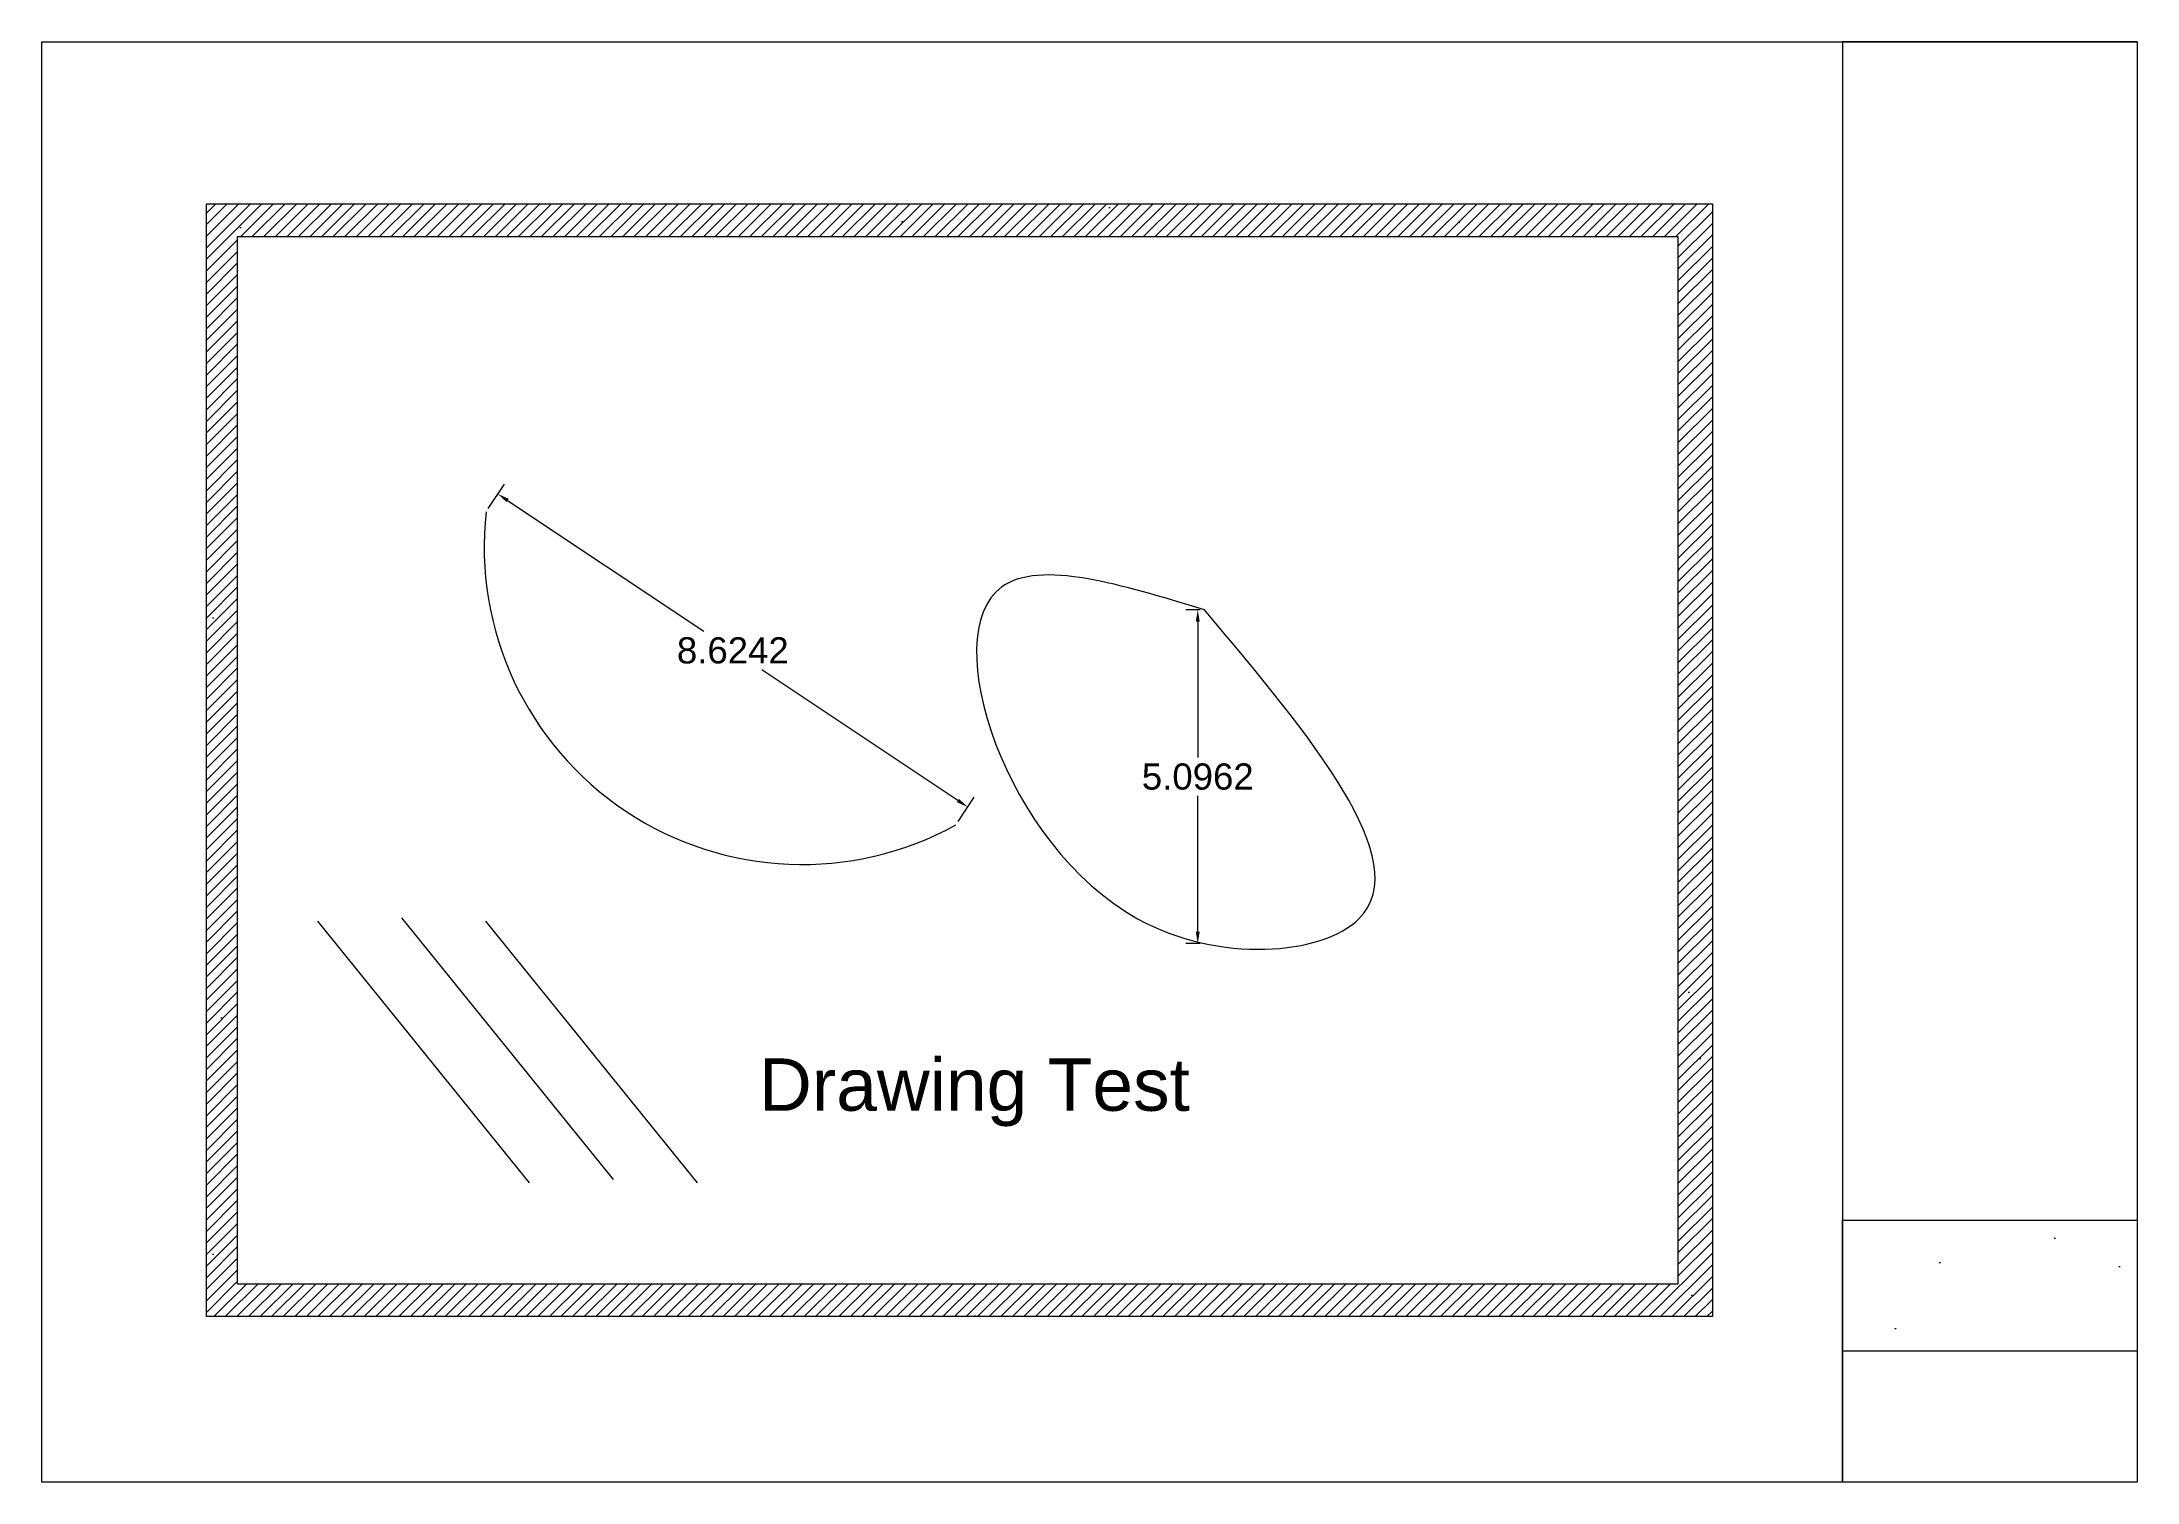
# Model space of a CAD drawing. Header units: inches. Extents: x 0 to 32, y 0.5 to 22.5.
import ezdxf

# ---------------------------------------------------------------- set-up
doc = ezdxf.new("R2010")
doc.units = ezdxf.units.IN
doc.header["$MEASUREMENT"] = 0
doc.layers.add('drawing', color=7, linetype='Continuous')
doc.layers.add('text', color=7, linetype='Continuous')
doc.styles.get("Standard").update_dxf_attribs({"font": 'Arial.ttf'})
doc.dimstyles.get("Standard").update_dxf_attribs({"dimtxt": 0.18, "dimasz": 0.18, "dimexe": 0.18, "dimexo": 0.0625, "dimgap": 0.09, "dimtad": 0, "dimtih": 1, "dimtoh": 1, "dimdec": 4, "dimzin": 0, "dimdsep": 46, "dimtxsty": 'Standard', "dimcen": 0.09, "dimadec": 0, "dimazin": 0, "dimtfac": 1, "dimtdec": 4, "dimtofl": 0, "dimtmove": 0, "dimatfit": 3, "dimfxl": 1, "dimtolj": 1, "dimtzin": 0, "dimarcsym": 0})

# ---------------------------------------------------------------- blocks, each defined once
blk = doc.blocks.new('*D13')
at = {"layer": 'Defpoints', "color": 0, "transparency": 16777216}
for p in [(6.802, 15.292), (14.159, 10.781), (13.978, 10.509)]:
    blk.add_point(p, dxfattribs=at)
at = {"layer": 'text', "color": 0, "lineweight": -2, "transparency": 16777216}
for p, q in [((6.836, 15.344), (7.082, 15.713)), ((7.132, 15.464), (10.129, 13.466)), ((14.009, 10.881), (11.012, 12.878)), ((14.013, 10.561), (14.259, 10.931))]:
    blk.add_line(p, q, dxfattribs=at)
at = {"layer": 'text', "color": 0, "transparency": 16777216}
for points in [[(7.149, 15.489), (7.116, 15.439), (6.982, 15.563)], [(14.026, 10.906), (13.993, 10.856), (14.159, 10.781)]]:
    blk.add_solid(points, dxfattribs=at)
at = {"layer": 'text', "color": 0, "transparency": 16777216, "insert": (10.571, 13.172), "char_height": 0.18, "attachment_point": 5}
blk.add_mtext('\\A1;{\\H2.22222x;8.6242}', dxfattribs=at)
blk = doc.blocks.new('*D14')
at = {"layer": 'Defpoints', "color": 0, "transparency": 16777216}
for p in [(17.774, 13.793), (17.672, 8.697), (17.774, 8.697)]:
    blk.add_point(p, dxfattribs=at)
at = {"layer": 'text', "color": 0, "lineweight": -2, "transparency": 16777216}
for p, q in [((17.711, 13.793), (17.492, 13.793)), ((17.672, 13.613), (17.672, 11.54)), ((17.672, 8.877), (17.672, 10.951)), ((17.711, 8.697), (17.492, 8.697))]:
    blk.add_line(p, q, dxfattribs=at)
at = {"layer": 'text', "color": 0, "transparency": 16777216}
for points in [[(17.642, 13.613), (17.702, 13.613), (17.672, 13.793)], [(17.642, 8.877), (17.702, 8.877), (17.672, 8.697)]]:
    blk.add_solid(points, dxfattribs=at)
at = {"layer": 'text', "color": 0, "transparency": 16777216, "insert": (17.672, 11.245), "char_height": 0.18, "attachment_point": 5}
blk.add_mtext('\\A1;{\\H2.22222x;5.0962}', dxfattribs=at)

msp = doc.modelspace()

# ---------------------------------------------------------------- hatches: boundary and pattern name
at = {"layer": 'drawing'}
h = msp.add_hatch(dxfattribs=at)
h.set_pattern_fill('AR-CONC', color=256)
h.paths.add_polyline_path([(25.53118, 19.99665), (2.53118, 19.99665), (2.53118, 2.99665), (25.53118, 2.99665)])
h.paths.add_polyline_path([(3.00659, 19.49508), (25.00659, 19.49508), (25.00659, 3.49508), (3.00659, 3.49508)], flags=16)
h = msp.add_hatch(dxfattribs=at)
h.set_pattern_fill('AR-CONC', color=256)
h.paths.add_polyline_path([(25.53118, 19.99665), (2.53118, 19.99665), (2.53118, 2.99665), (25.53118, 2.99665)])
h.paths.add_polyline_path([(3.00659, 19.49508), (25.00659, 19.49508), (25.00659, 3.49508), (3.00659, 3.49508)], flags=16)
h.paths.add_polyline_path([(25.00659, 19.49508), (3.00659, 19.49508), (3.00659, 3.49508), (25.00659, 3.49508)], flags=0)
h = msp.add_hatch(dxfattribs=at)
h.set_pattern_fill('AR-CONC', color=256)
h.paths.add_polyline_path([(25.53118, 19.99665), (2.53118, 19.99665), (2.53118, 2.99665), (25.53118, 2.99665)])
h.paths.add_polyline_path([(3.00659, 19.49508), (25.00659, 19.49508), (25.00659, 3.49508), (3.00659, 3.49508)], flags=16)
h.paths.add_polyline_path([(25.00659, 19.49508), (3.00659, 19.49508), (3.00659, 3.49508), (25.00659, 3.49508)], flags=0)
h.paths.add_polyline_path([(32.01843, 4.46943), (27.51843, 4.46943), (27.51843, 2.46943), (32.01843, 2.46943)])
h = msp.add_hatch(dxfattribs=at)
h.set_pattern_fill('AR-CONC', color=256)
h.paths.add_polyline_path([(25.53118, 19.99665), (2.53118, 19.99665), (2.53118, 2.99665), (25.53118, 2.99665)])
h.paths.add_polyline_path([(3.00659, 19.49508), (25.00659, 19.49508), (25.00659, 3.49508), (3.00659, 3.49508)], flags=16)
h = msp.add_hatch(dxfattribs=at)
h.set_pattern_fill('AR-CONC', color=256)
h.paths.add_polyline_path([(25.53118, 19.99665), (2.53118, 19.99665), (2.53118, 2.99665), (25.53118, 2.99665)])
h.paths.add_polyline_path([(3.00659, 19.49508), (25.00659, 19.49508), (25.00659, 3.49508), (3.00659, 3.49508)], flags=16)
h = msp.add_hatch(dxfattribs=at)
h.set_pattern_fill('AR-CONC', color=256)
h.paths.add_polyline_path([(25.53118, 19.99665), (2.53118, 19.99665), (2.53118, 2.99665), (25.53118, 2.99665)])
h.paths.add_polyline_path([(3.00659, 19.49508), (25.00659, 19.49508), (25.00659, 3.49508), (3.00659, 3.49508)], flags=16)
h = msp.add_hatch(dxfattribs=at)
h.set_pattern_fill('AR-CONC', color=256)
h.paths.add_polyline_path([(25.53118, 19.99665), (2.53118, 19.99665), (2.53118, 2.99665), (25.53118, 2.99665)])
h.paths.add_polyline_path([(3.00659, 19.49508), (25.00659, 19.49508), (25.00659, 3.49508), (3.00659, 3.49508)], flags=16)
h = msp.add_hatch(dxfattribs=at)
h.set_pattern_fill('ANSI31', color=256)
h.paths.add_polyline_path([(25.53118, 19.99665), (2.53118, 19.99665), (2.53118, 2.99665), (25.53118, 2.99665)])
h.paths.add_polyline_path([(3.00659, 19.49508), (25.00659, 19.49508), (25.00659, 3.49508), (3.00659, 3.49508)], flags=16)

# ---------------------------------------------------------------- linework, layer by layer
for p, q in [((32.01843, 22.46943), (27.51843, 22.46943)), ((27.51843, 22.46943), (27.51843, 0.46943)), ((27.51843, 2.46943), (27.51843, 4.46943)), ((27.51843, 4.46943), (32.01843, 4.46943)), ((32.01843, 4.46943), (32.01843, 2.46943)), ((27.51843, 0.46943), (27.51843, 2.46943)), ((32.01843, 2.46943), (27.51843, 2.46943))]:
    msp.add_line(p, q)
msp.add_lwpolyline([(0.01843, 22.46943), (32.01843, 22.46943), (32.01843, 0.46943), (0.01843, 0.46943)], close=True)
for points in [[(2.53118, 19.99665), (25.53118, 19.99665), (25.53118, 2.99665), (2.53118, 2.99665)], [(3.00659, 19.49508), (25.00659, 19.49508), (25.00659, 3.49508), (3.00659, 3.49508)]]:
    msp.add_lwpolyline(points, close=True, dxfattribs=at)
msp.add_arc((11.62888, 14.75998), 4.85658, 173.712086, 298.930389, dxfattribs=at)
msp.add_open_spline([(17.77393, 13.7934), (19.39161, 11.86926), (22.04595, 8.71208), (15.42262, 8.18941), (13.04507, 15.24059), (16.5159, 14.1784), (17.77393, 13.7934)], degree=3, knots=[0, 0, 0, 0, 5.27608603, 8.65712009, 14.13408257, 17.24786144, 17.24786144, 17.24786144, 17.24786144], dxfattribs=at)
at = {"layer": 'text'}
for p, q in [((4.22996, 9.03866), (7.46029, 5.04091)), ((5.51184, 9.08991), (8.74217, 5.09216)), ((6.79371, 9.03866), (10.02405, 5.04091))]:
    msp.add_line(p, q, dxfattribs=at)

# ---------------------------------------------------------------- texts
at = {"layer": 'text', "insert": (10.97058, 6.9414), "char_height": 0.8, "attachment_point": 1}
msp.add_mtext_dynamic_manual_height_columns('Drawing Test', width=10.1632259, gutter_width=1, heights=[0], dxfattribs=at)

# ---------------------------------------------------------------- dimensions: what is measured, and where the dimension line sits
at = {"layer": 'text'}
dim = msp.add_aligned_dim(p1=(6.80152, 15.2919), p2=(13.97824, 10.50946), distance=0.32636, text='{\\H2.22222x;<>}', dimstyle='Standard', dxfattribs=at)
dim.commit()
dim.dimension.update_dxf_attribs({"geometry": '*D13', "text_midpoint": (10.57086, 13.17227)})
dim = msp.add_linear_dim(base=(17.67176, 8.6972), p1=(17.77393, 13.7934), p2=(17.77393, 8.6972), angle=90, text='{\\H2.22222x;<>}', dimstyle='Standard', dxfattribs=at)
dim.commit()
dim.dimension.update_dxf_attribs({"geometry": '*D14', "text_midpoint": (17.67176, 11.2453)})

doc.saveas('drawing.dxf')
